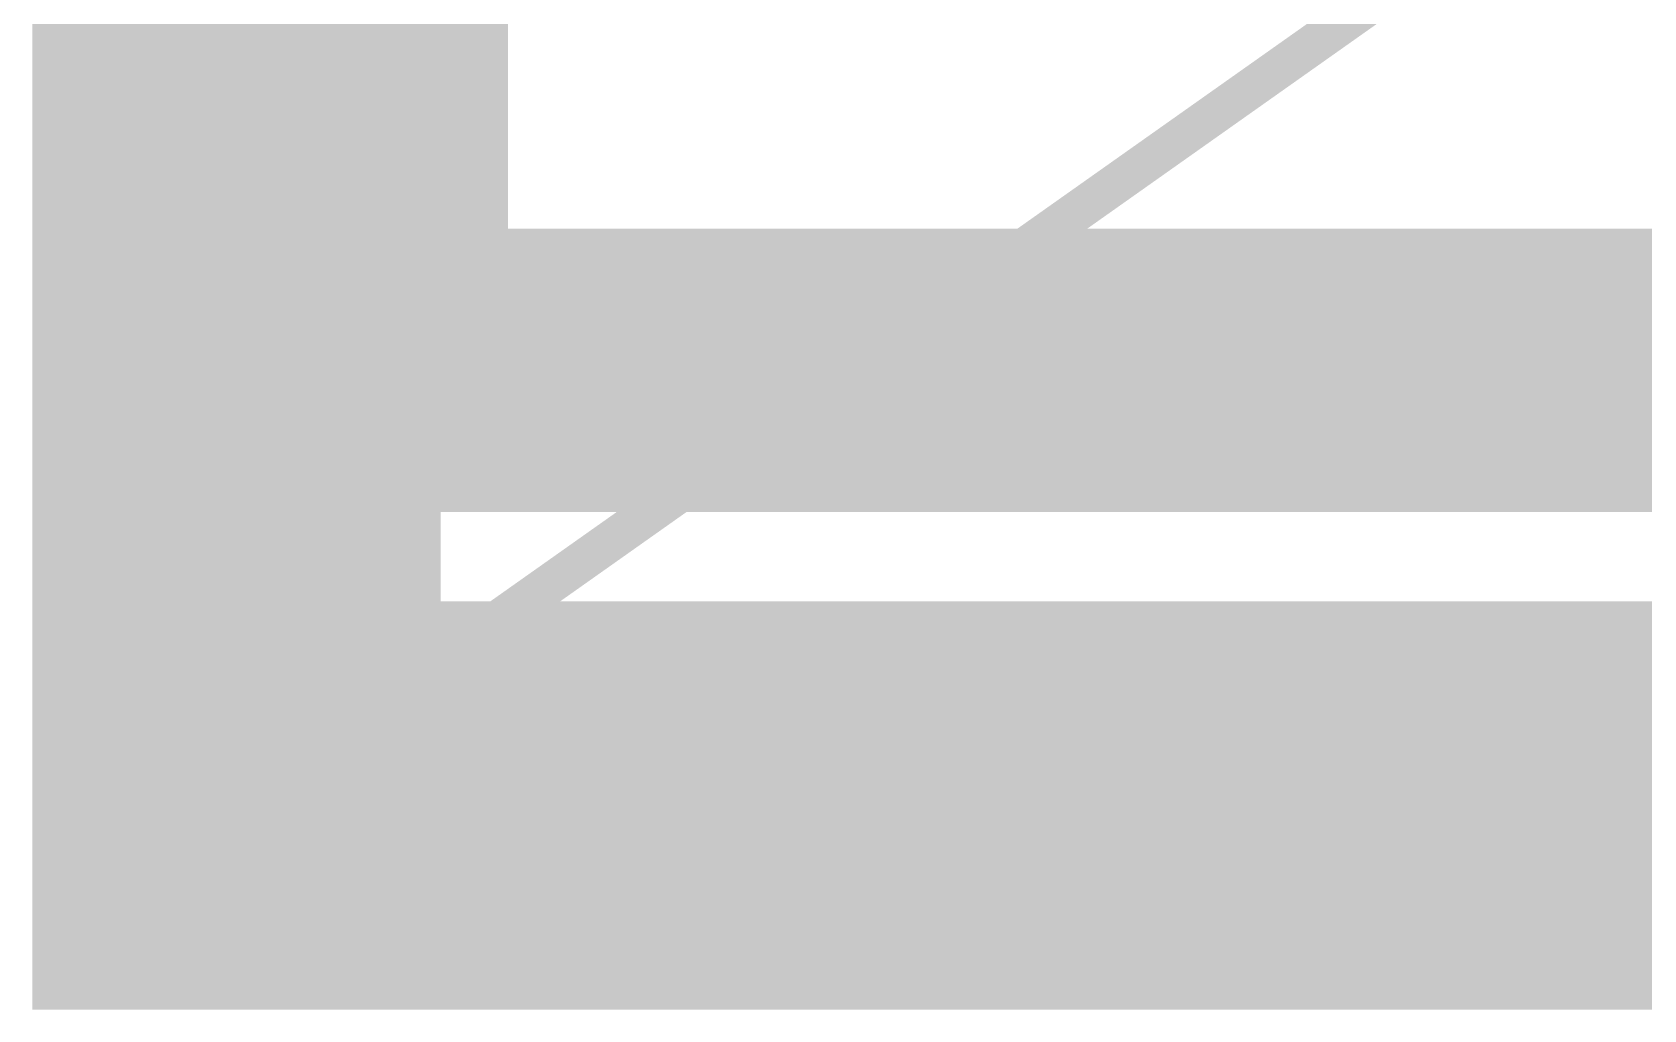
# Model space of a CAD drawing. Header units: millimetres. Extents: x -0.7 to 17.2, y -0.7 to 12.5.
# Drawn here: x -0.66 to 4.92, y -0.68 to 2.71 of the extents above; entities that cross this region are included whole.
import ezdxf

# ---------------------------------------------------------------- set-up
doc = ezdxf.new("R2010")
doc.units = ezdxf.units.MM
for name, color, linetype in [('FRAME', 7, 'Continuous'), ('LEGEND', 7, 'Continuous'), ('TEXT', 7, 'Continuous'), ('TITLE', 7, 'Continuous')]:
    doc.layers.add(name, color=color, linetype=linetype)

msp = doc.modelspace()

# ---------------------------------------------------------------- linework, layer by layer
at = {"color": 7, "lineweight": 0, "const_width": 0.1397}
msp.add_lwpolyline([(0, 0), (16.5354, 11.6929)], dxfattribs=at)
msp.add_lwpolyline([(0, 0), (16.5354, 11.6929)], dxfattribs=at)
at = {"layer": 'FRAME', "color": 7, "lineweight": 0}
for points, const_width in [([(0.043, 0.0304), (16.4924, 0.0304), (16.4924, 11.6625), (0.043, 11.6625), (0.043, 0.0304), (0.043, 0.0304)], 1.415), ([(0.2388, 0.2262), (16.2966, 0.2262), (16.2966, 11.4667), (0.2388, 11.4667), (0.2388, 0.2262), (0.2388, 0.2262)], 0.7075), ([(0.2388, 1.4012), (16.2966, 1.4012)], 0.7075)]:
    msp.add_lwpolyline(points, dxfattribs=dict(at, const_width=const_width))
at = {"layer": 'LEGEND', "color": 7, "lineweight": 0, "const_width": 0.7075}
msp.add_lwpolyline([(0.6305, 1.6753), (8.4635, 1.6753), (8.4635, 5.7877), (0.6305, 5.7877), (0.6305, 1.6753), (0.6305, 1.6753)], dxfattribs=at)
at = {"layer": 'TEXT', "color": 7, "lineweight": 0, "const_width": 0.0000000392}
for points in [[(0.8361, 2.5008), (0.8361, 2.5729), (0.8903, 2.5729), (0.8903, 2.5008), (0.8813, 2.5008), (0.8813, 2.5649), (0.8452, 2.5649), (0.8452, 2.5008), (0.8361, 2.5008)], [(0.9626, 2.5008), (0.9517, 2.5008), (0.9191, 2.5373), (0.9191, 2.5008), (0.91, 2.5008), (0.91, 2.5729), (0.9191, 2.5729), (0.9191, 2.5379), (0.9509, 2.5729), (0.9612, 2.5729), (0.9299, 2.5378), (0.9626, 2.5008)], [(2.1389, 2.5774), (2.1389, 2.5774), (2.138, 2.5727), (2.1363, 2.5689), (2.1338, 2.5659), (2.1338, 2.5659), (2.1303, 2.5637), (2.1256, 2.5624), (2.1198, 2.562), (2.1198, 2.562), (2.1138, 2.5624), (2.1092, 2.5637), (2.1058, 2.5658), (2.1058, 2.5658), (2.1035, 2.5688), (2.1019, 2.5727), (2.1012, 2.5774), (2.1095, 2.5774), (2.1095, 2.5774), (2.11, 2.5741), (2.111, 2.5717), (2.1124, 2.57), (2.1124, 2.57), (2.1143, 2.569), (2.1168, 2.5684), (2.12, 2.5682), (2.12, 2.5682), (2.1229, 2.5684), (2.1253, 2.569), (2.1273, 2.5701), (2.1273, 2.5701), (2.1289, 2.5718), (2.1299, 2.5742), (2.1305, 2.5774), (2.1389, 2.5774)], [(0.9929, 2.5239), (0.9929, 2.5318), (1.0859, 2.5318), (1.0859, 2.5239), (0.9929, 2.5239)], [(1.1706, 2.5549), (1.1706, 2.5008), (1.1617, 2.5008), (1.1617, 2.5473), (1.1337, 2.5473), (1.1337, 2.5008), (1.1248, 2.5008), (1.1248, 2.5549), (1.1706, 2.5549)], [(1.2136, 2.5559), (1.2136, 2.5559), (1.2199, 2.5552), (1.2253, 2.5528), (1.2298, 2.549), (1.2298, 2.549), (1.2332, 2.5435), (1.2352, 2.5365), (1.2359, 2.5279), (1.2359, 2.5279), (1.2352, 2.5195), (1.2332, 2.5124), (1.2298, 2.5069), (1.2298, 2.5069), (1.2252, 2.5029), (1.2198, 2.5005), (1.2135, 2.4997), (1.2135, 2.4997), (1.2096, 2.5), (1.2062, 2.5008), (1.2032, 2.5021), (1.2032, 2.5021), (1.2006, 2.5038), (1.1985, 2.5056), (1.1968, 2.5076), (1.1962, 2.5076), (1.1962, 2.5076), (1.1963, 2.5064), (1.1964, 2.5049), (1.1966, 2.5033), (1.1966, 2.5033), (1.1967, 2.5016), (1.1967, 2.5001), (1.1968, 2.4987), (1.1968, 2.4765), (1.1879, 2.4765), (1.1879, 2.5549), (1.1952, 2.5549), (1.1964, 2.5475), (1.1968, 2.5475), (1.1968, 2.5475), (1.1986, 2.5498), (1.2007, 2.5518), (1.2031, 2.5535), (1.2031, 2.5535), (1.2061, 2.5549), (1.2096, 2.5557), (1.2136, 2.5559)], [(1.212, 2.5485), (1.2071, 2.5479), (1.2032, 2.5464), (1.2004, 2.5438), (1.2004, 2.5438), (1.1985, 2.5402), (1.1973, 2.5355), (1.1968, 2.5297), (1.1968, 2.5279), (1.1968, 2.5279), (1.1971, 2.5218), (1.1982, 2.5166), (1.2001, 2.5125), (1.2001, 2.5125), (1.2029, 2.5095), (1.2069, 2.5077), (1.2122, 2.5071), (1.2122, 2.5071), (1.2153, 2.5074), (1.2181, 2.5083), (1.2204, 2.5099), (1.2204, 2.5099), (1.2223, 2.5119), (1.2239, 2.5144), (1.2251, 2.5173), (1.2251, 2.5173), (1.226, 2.5206), (1.2265, 2.5242), (1.2267, 2.528), (1.2267, 2.528), (1.2263, 2.5338), (1.2251, 2.5388), (1.2231, 2.5429), (1.2231, 2.5429), (1.2203, 2.546), (1.2166, 2.5478), (1.212, 2.5485)], [(1.2709, 2.5559), (1.2709, 2.5559), (1.2754, 2.5556), (1.2794, 2.5546), (1.2829, 2.5529), (1.2829, 2.5529), (1.286, 2.5506), (1.2885, 2.5478), (1.2906, 2.5444), (1.2906, 2.5444), (1.2921, 2.5405), (1.293, 2.5362), (1.2933, 2.5315), (1.2933, 2.5261), (1.2562, 2.5261), (1.2562, 2.5261), (1.2568, 2.5205), (1.2584, 2.5158), (1.2609, 2.5121), (1.2609, 2.5121), (1.2643, 2.5095), (1.2685, 2.5079), (1.2735, 2.5073), (1.2735, 2.5073), (1.2768, 2.5074), (1.2798, 2.5078), (1.2826, 2.5083), (1.2826, 2.5083), (1.2853, 2.509), (1.288, 2.5099), (1.2908, 2.5111), (1.2908, 2.5033), (1.2908, 2.5033), (1.2881, 2.5022), (1.2854, 2.5013), (1.2827, 2.5006), (1.2827, 2.5006), (1.2798, 2.5001), (1.2766, 2.4998), (1.2731, 2.4997), (1.2731, 2.4997), (1.2681, 2.5001), (1.2636, 2.5011), (1.2595, 2.5029), (1.2595, 2.5029), (1.2558, 2.5053), (1.2528, 2.5084), (1.2503, 2.5122), (1.2503, 2.5122), (1.2485, 2.5167), (1.2474, 2.5217), (1.247, 2.5274), (1.247, 2.5274), (1.2473, 2.5331), (1.2483, 2.5382), (1.25, 2.5427), (1.25, 2.5427), (1.2522, 2.5466), (1.255, 2.5499), (1.2584, 2.5525), (1.2584, 2.5525), (1.2622, 2.5544), (1.2664, 2.5556), (1.2709, 2.5559)], [(1.2708, 2.5487), (1.2669, 2.5482), (1.2635, 2.5468), (1.2608, 2.5446), (1.2608, 2.5446), (1.2587, 2.5415), (1.2572, 2.5377), (1.2564, 2.5332), (1.284, 2.5332), (1.284, 2.5332), (1.2836, 2.5375), (1.2825, 2.5412), (1.2807, 2.5444), (1.2807, 2.5444), (1.2783, 2.5467), (1.275, 2.5482), (1.2708, 2.5487)], [(1.3472, 2.5549), (1.3472, 2.5082), (1.3551, 2.5082), (1.3551, 2.482), (1.3465, 2.482), (1.3465, 2.5008), (1.3088, 2.5008), (1.3088, 2.482), (1.3003, 2.482), (1.3003, 2.5082), (1.3047, 2.5082), (1.3047, 2.5082), (1.309, 2.5149), (1.3124, 2.5222), (1.3151, 2.5301), (1.3151, 2.5301), (1.3171, 2.5383), (1.3183, 2.5466), (1.3187, 2.5549), (1.3472, 2.5549)], [(1.3266, 2.548), (1.3262, 2.5433), (1.3255, 2.5386), (1.3245, 2.5338), (1.3245, 2.5338), (1.3232, 2.5289), (1.3218, 2.5243), (1.3201, 2.5198), (1.3201, 2.5198), (1.3182, 2.5155), (1.3161, 2.5117), (1.3139, 2.5082), (1.3386, 2.5082), (1.3386, 2.548), (1.3266, 2.548)], [(1.4128, 2.5279), (1.4128, 2.5279), (1.4121, 2.5197), (1.4098, 2.5127), (1.406, 2.5071), (1.406, 2.5071), (1.4009, 2.503), (1.3948, 2.5006), (1.3876, 2.4997), (1.3876, 2.4997), (1.3829, 2.5001), (1.3787, 2.5012), (1.3748, 2.503), (1.3748, 2.503), (1.3713, 2.5056), (1.3683, 2.5088), (1.3659, 2.5126), (1.3659, 2.5126), (1.3641, 2.5171), (1.3631, 2.5222), (1.3627, 2.5279), (1.3627, 2.5279), (1.3634, 2.5362), (1.3657, 2.5431), (1.3695, 2.5487), (1.3695, 2.5487), (1.3745, 2.5527), (1.3806, 2.5551), (1.3879, 2.5559), (1.3879, 2.5559), (1.3926, 2.5556), (1.3969, 2.5545), (1.4008, 2.5526), (1.4008, 2.5526), (1.4043, 2.5501), (1.4072, 2.547), (1.4096, 2.5431), (1.4096, 2.5431), (1.4114, 2.5387), (1.4125, 2.5336), (1.4128, 2.5279)], [(1.3719, 2.5279), (1.3723, 2.522), (1.3736, 2.5169), (1.3757, 2.5127), (1.3757, 2.5127), (1.3787, 2.5096), (1.3827, 2.5077), (1.3878, 2.5071), (1.3878, 2.5071), (1.3927, 2.5077), (1.3967, 2.5096), (1.3998, 2.5127), (1.3998, 2.5127), (1.4019, 2.5169), (1.4032, 2.522), (1.4036, 2.5279), (1.4036, 2.5279), (1.4032, 2.5339), (1.4019, 2.5389), (1.3998, 2.543), (1.3998, 2.543), (1.3967, 2.546), (1.3927, 2.5479), (1.3877, 2.5485), (1.3877, 2.5485), (1.3826, 2.5479), (1.3786, 2.546), (1.3756, 2.543), (1.3756, 2.543), (1.3735, 2.5389), (1.3723, 2.5339), (1.3719, 2.5279)], [(1.4397, 2.5284), (1.421, 2.5549), (1.4311, 2.5549), (1.4451, 2.5345), (1.4589, 2.5549), (1.4689, 2.5549), (1.4502, 2.5284), (1.4699, 2.5008), (1.4598, 2.5008), (1.4451, 2.5224), (1.4301, 2.5008), (1.4201, 2.5008), (1.4397, 2.5284)], [(1.5061, 2.5559), (1.5061, 2.5559), (1.5123, 2.5552), (1.5177, 2.5528), (1.5222, 2.549), (1.5222, 2.549), (1.5256, 2.5435), (1.5276, 2.5365), (1.5283, 2.5279), (1.5283, 2.5279), (1.5276, 2.5195), (1.5256, 2.5124), (1.5222, 2.5069), (1.5222, 2.5069), (1.5177, 2.5029), (1.5123, 2.5005), (1.506, 2.4997), (1.506, 2.4997), (1.5021, 2.5), (1.4986, 2.5008), (1.4956, 2.5021), (1.4956, 2.5021), (1.4931, 2.5038), (1.491, 2.5056), (1.4892, 2.5076), (1.4886, 2.5076), (1.4886, 2.5076), (1.4887, 2.5064), (1.4889, 2.5049), (1.489, 2.5033), (1.489, 2.5033), (1.4891, 2.5016), (1.4892, 2.5001), (1.4892, 2.4987), (1.4892, 2.4765), (1.4803, 2.4765), (1.4803, 2.5549), (1.4876, 2.5549), (1.4888, 2.5475), (1.4892, 2.5475), (1.4892, 2.5475), (1.491, 2.5498), (1.4931, 2.5518), (1.4956, 2.5535), (1.4956, 2.5535), (1.4985, 2.5549), (1.502, 2.5557), (1.5061, 2.5559)], [(1.5045, 2.5485), (1.4995, 2.5479), (1.4956, 2.5464), (1.4928, 2.5438), (1.4928, 2.5438), (1.4909, 2.5402), (1.4897, 2.5355), (1.4892, 2.5297), (1.4892, 2.5279), (1.4892, 2.5279), (1.4896, 2.5218), (1.4907, 2.5166), (1.4925, 2.5125), (1.4925, 2.5125), (1.4953, 2.5095), (1.4994, 2.5077), (1.5047, 2.5071), (1.5047, 2.5071), (1.5078, 2.5074), (1.5105, 2.5083), (1.5128, 2.5099), (1.5128, 2.5099), (1.5148, 2.5119), (1.5163, 2.5144), (1.5176, 2.5173), (1.5176, 2.5173), (1.5184, 2.5206), (1.519, 2.5242), (1.5191, 2.528), (1.5191, 2.528), (1.5187, 2.5338), (1.5175, 2.5388), (1.5156, 2.5429), (1.5156, 2.5429), (1.5127, 2.546), (1.509, 2.5478), (1.5045, 2.5485)], [(1.563, 2.5558), (1.563, 2.5558), (1.569, 2.5554), (1.5739, 2.5539), (1.5776, 2.5515), (1.5776, 2.5515), (1.5803, 2.548), (1.5819, 2.5434), (1.5824, 2.5376), (1.5824, 2.5008), (1.5759, 2.5008), (1.5742, 2.5084), (1.5738, 2.5084), (1.5738, 2.5084), (1.5714, 2.5057), (1.5689, 2.5035), (1.5664, 2.5019), (1.5664, 2.5019), (1.5634, 2.5007), (1.5599, 2.5), (1.5556, 2.4998), (1.5556, 2.4998), (1.551, 2.5002), (1.5469, 2.5015), (1.5434, 2.5036), (1.5434, 2.5036), (1.5407, 2.5067), (1.5391, 2.5108), (1.5385, 2.5158), (1.5385, 2.5158), (1.5392, 2.5208), (1.5414, 2.525), (1.5449, 2.5283), (1.5449, 2.5283), (1.5499, 2.5308), (1.5564, 2.5324), (1.5645, 2.5331), (1.5737, 2.5334), (1.5737, 2.5366), (1.5737, 2.5366), (1.5734, 2.5407), (1.5724, 2.5438), (1.5708, 2.546), (1.5708, 2.546), (1.5685, 2.5475), (1.5658, 2.5484), (1.5625, 2.5487), (1.5625, 2.5487), (1.5597, 2.5485), (1.557, 2.5481), (1.5544, 2.5474), (1.5544, 2.5474), (1.5519, 2.5465), (1.5495, 2.5455), (1.5472, 2.5445), (1.5445, 2.5512), (1.5445, 2.5512), (1.547, 2.5524), (1.5498, 2.5535), (1.5529, 2.5545), (1.5529, 2.5545), (1.5562, 2.5552), (1.5595, 2.5557), (1.563, 2.5558)], [(1.5656, 2.5269), (1.5596, 2.5264), (1.5549, 2.5253), (1.5516, 2.5237), (1.5516, 2.5237), (1.5495, 2.5215), (1.5482, 2.5189), (1.5477, 2.5157), (1.5477, 2.5157), (1.548, 2.513), (1.549, 2.5107), (1.5505, 2.509), (1.5505, 2.509), (1.5525, 2.5079), (1.5549, 2.5072), (1.5576, 2.5069), (1.5576, 2.5069), (1.562, 2.5073), (1.5658, 2.5086), (1.569, 2.5107), (1.569, 2.5107), (1.5716, 2.5137), (1.5731, 2.5176), (1.5736, 2.5224), (1.5736, 2.5272), (1.5656, 2.5269)], [(1.6081, 2.5549), (1.6081, 2.5324), (1.6375, 2.5324), (1.6375, 2.5549), (1.6464, 2.5549), (1.6464, 2.5008), (1.6375, 2.5008), (1.6375, 2.5249), (1.6081, 2.5249), (1.6081, 2.5008), (1.5992, 2.5008), (1.5992, 2.5549), (1.6081, 2.5549)], [(1.6719, 2.5219), (1.6719, 2.5219), (1.6719, 2.5209), (1.6719, 2.5197), (1.6718, 2.5182), (1.6718, 2.5182), (1.6718, 2.5166), (1.6717, 2.515), (1.6716, 2.5134), (1.6716, 2.5134), (1.6715, 2.5119), (1.6714, 2.5106), (1.6713, 2.5095), (1.7003, 2.5549), (1.7112, 2.5549), (1.7112, 2.5008), (1.703, 2.5008), (1.703, 2.5327), (1.703, 2.5327), (1.703, 2.5339), (1.703, 2.5353), (1.703, 2.5369), (1.703, 2.5369), (1.703, 2.5387), (1.7031, 2.5404), (1.7032, 2.5421), (1.7032, 2.5421), (1.7032, 2.5437), (1.7033, 2.545), (1.7034, 2.546), (1.6746, 2.5008), (1.6635, 2.5008), (1.6635, 2.5549), (1.6719, 2.5549), (1.6719, 2.5219)], [(1.7659, 2.5474), (1.7482, 2.5474), (1.7482, 2.5008), (1.7394, 2.5008), (1.7394, 2.5474), (1.7219, 2.5474), (1.7219, 2.5549), (1.7659, 2.5549), (1.7659, 2.5474)], [(1.7975, 2.5559), (1.7975, 2.5559), (1.802, 2.5556), (1.806, 2.5546), (1.8095, 2.5529), (1.8095, 2.5529), (1.8126, 2.5506), (1.8151, 2.5478), (1.8172, 2.5444), (1.8172, 2.5444), (1.8187, 2.5405), (1.8196, 2.5362), (1.8199, 2.5315), (1.8199, 2.5261), (1.7828, 2.5261), (1.7828, 2.5261), (1.7834, 2.5205), (1.785, 2.5158), (1.7875, 2.5121), (1.7875, 2.5121), (1.7909, 2.5095), (1.7951, 2.5079), (1.8001, 2.5073), (1.8001, 2.5073), (1.8034, 2.5074), (1.8064, 2.5078), (1.8092, 2.5083), (1.8092, 2.5083), (1.8119, 2.509), (1.8146, 2.5099), (1.8174, 2.5111), (1.8174, 2.5033), (1.8174, 2.5033), (1.8147, 2.5022), (1.812, 2.5013), (1.8093, 2.5006), (1.8093, 2.5006), (1.8064, 2.5001), (1.8032, 2.4998), (1.7997, 2.4997), (1.7997, 2.4997), (1.7947, 2.5001), (1.7902, 2.5011), (1.7861, 2.5029), (1.7861, 2.5029), (1.7824, 2.5053), (1.7793, 2.5084), (1.7769, 2.5122), (1.7769, 2.5122), (1.775, 2.5167), (1.774, 2.5217), (1.7736, 2.5274), (1.7736, 2.5274), (1.7739, 2.5331), (1.7749, 2.5382), (1.7766, 2.5427), (1.7766, 2.5427), (1.7788, 2.5466), (1.7816, 2.5499), (1.785, 2.5525), (1.785, 2.5525), (1.7888, 2.5544), (1.7929, 2.5556), (1.7975, 2.5559)], [(1.7974, 2.5487), (1.7935, 2.5482), (1.7901, 2.5468), (1.7874, 2.5446), (1.7874, 2.5446), (1.7853, 2.5415), (1.7838, 2.5377), (1.783, 2.5332), (1.8106, 2.5332), (1.8106, 2.5332), (1.8102, 2.5375), (1.8091, 2.5412), (1.8073, 2.5444), (1.8073, 2.5444), (1.8048, 2.5467), (1.8015, 2.5482), (1.7974, 2.5487)], [(1.8748, 2.5008), (1.8658, 2.5008), (1.8658, 2.5475), (1.8499, 2.5475), (1.8499, 2.5475), (1.8489, 2.5369), (1.8477, 2.5277), (1.8462, 2.52), (1.8462, 2.52), (1.8445, 2.5137), (1.8425, 2.5086), (1.8401, 2.5048), (1.8401, 2.5048), (1.8373, 2.5022), (1.8341, 2.5006), (1.8304, 2.5001), (1.8304, 2.5001), (1.8295, 2.5001), (1.8287, 2.5001), (1.8278, 2.5002), (1.8278, 2.5002), (1.827, 2.5003), (1.8263, 2.5005), (1.8257, 2.5008), (1.8257, 2.5074), (1.8257, 2.5074), (1.8261, 2.5073), (1.8266, 2.5072), (1.827, 2.5071), (1.827, 2.5071), (1.8275, 2.5071), (1.828, 2.507), (1.8285, 2.507), (1.8285, 2.507), (1.8319, 2.5083), (1.8348, 2.5122), (1.8372, 2.5186), (1.8372, 2.5186), (1.8392, 2.5278), (1.8409, 2.5399), (1.8422, 2.5549), (1.8748, 2.5549), (1.8748, 2.5008)], [(1.917, 2.5327), (1.917, 2.5327), (1.9287, 2.531), (1.9357, 2.5259), (1.9381, 2.5173), (1.9381, 2.5173), (1.9375, 2.5126), (1.9358, 2.5086), (1.9329, 2.5053), (1.9329, 2.5053), (1.9288, 2.5028), (1.9234, 2.5013), (1.9166, 2.5008), (1.892, 2.5008), (1.892, 2.5549), (1.9009, 2.5549), (1.9009, 2.5327), (1.917, 2.5327)], [(1.9292, 2.5168), (1.9288, 2.5198), (1.9277, 2.522), (1.9257, 2.5235), (1.9257, 2.5235), (1.9231, 2.5245), (1.9198, 2.5251), (1.916, 2.5253), (1.9009, 2.5253), (1.9009, 2.5079), (1.9162, 2.5079), (1.9162, 2.5079), (1.9197, 2.5082), (1.9228, 2.5088), (1.9255, 2.51), (1.9255, 2.51), (1.9276, 2.5116), (1.9288, 2.5139), (1.9292, 2.5168)], [(1.9609, 2.5549), (1.9609, 2.5324), (1.9903, 2.5324), (1.9903, 2.5549), (1.9992, 2.5549), (1.9992, 2.5008), (1.9903, 2.5008), (1.9903, 2.5249), (1.9609, 2.5249), (1.9609, 2.5008), (1.952, 2.5008), (1.952, 2.5549), (1.9609, 2.5549)], [(2.0164, 2.5008), (2.0164, 2.5549), (2.0253, 2.5549), (2.0253, 2.5327), (2.0394, 2.5327), (2.0394, 2.5327), (2.0458, 2.5323), (2.0509, 2.531), (2.0549, 2.5288), (2.0549, 2.5288), (2.0577, 2.5259), (2.0594, 2.522), (2.06, 2.5173), (2.06, 2.5173), (2.0594, 2.5126), (2.0578, 2.5086), (2.055, 2.5053), (2.055, 2.5053), (2.051, 2.5028), (2.0457, 2.5013), (2.039, 2.5008), (2.0164, 2.5008)], [(2.0381, 2.5079), (2.0417, 2.5082), (2.0449, 2.5088), (2.0475, 2.5099), (2.0475, 2.5099), (2.0496, 2.5116), (2.0508, 2.5139), (2.0512, 2.5168), (2.0512, 2.5168), (2.0508, 2.5198), (2.0497, 2.522), (2.0478, 2.5235), (2.0478, 2.5235), (2.0453, 2.5245), (2.0421, 2.5251), (2.0382, 2.5253), (2.0253, 2.5253), (2.0253, 2.5079), (2.0381, 2.5079)], [(2.069, 2.5549), (2.0779, 2.5549), (2.0779, 2.5008), (2.069, 2.5008)], [(2.1034, 2.5219), (2.1034, 2.5209), (2.1034, 2.5197), (2.1033, 2.5182), (2.1033, 2.5182), (2.1032, 2.5166), (2.1032, 2.515), (2.1031, 2.5134), (2.1031, 2.5134), (2.103, 2.5119), (2.1029, 2.5106), (2.1028, 2.5095), (2.1318, 2.5549), (2.1427, 2.5549), (2.1427, 2.5008), (2.1344, 2.5008), (2.1344, 2.5327), (2.1344, 2.5327), (2.1345, 2.5339), (2.1345, 2.5353), (2.1345, 2.5369), (2.1345, 2.5369), (2.1345, 2.5387), (2.1346, 2.5404), (2.1346, 2.5421), (2.1346, 2.5421), (2.1347, 2.5437), (2.1348, 2.545), (2.1348, 2.546), (2.106, 2.5008), (2.095, 2.5008), (2.095, 2.5549), (2.1034, 2.5549), (2.1034, 2.5219)], [(2.2183, 2.5549), (2.228, 2.5549), (2.2049, 2.5288), (2.2299, 2.5008), (2.2196, 2.5008), (2.1952, 2.5282), (2.1952, 2.5008), (2.1863, 2.5008), (2.1863, 2.5549), (2.1952, 2.5549), (2.1952, 2.5286), (2.2183, 2.5549)], [(2.281, 2.5008), (2.272, 2.5008), (2.272, 2.5475), (2.256, 2.5475), (2.256, 2.5475), (2.255, 2.5369), (2.2538, 2.5277), (2.2524, 2.52), (2.2524, 2.52), (2.2507, 2.5137), (2.2486, 2.5086), (2.2462, 2.5048), (2.2462, 2.5048), (2.2434, 2.5022), (2.2402, 2.5006), (2.2365, 2.5001), (2.2365, 2.5001), (2.2356, 2.5001), (2.2348, 2.5001), (2.2339, 2.5002), (2.2339, 2.5002), (2.2331, 2.5003), (2.2325, 2.5005), (2.2319, 2.5008), (2.2319, 2.5074), (2.2319, 2.5074), (2.2323, 2.5073), (2.2327, 2.5072), (2.2332, 2.5071), (2.2332, 2.5071), (2.2337, 2.5071), (2.2341, 2.507), (2.2346, 2.507), (2.2346, 2.507), (2.238, 2.5083), (2.2409, 2.5122), (2.2433, 2.5186), (2.2433, 2.5186), (2.2454, 2.5278), (2.247, 2.5399), (2.2483, 2.5549), (2.281, 2.5549), (2.281, 2.5008)], [(2.3187, 2.5558), (2.3187, 2.5558), (2.3247, 2.5554), (2.3296, 2.5539), (2.3333, 2.5515), (2.3333, 2.5515), (2.336, 2.548), (2.3375, 2.5434), (2.3381, 2.5376), (2.3381, 2.5008), (2.3316, 2.5008), (2.3299, 2.5084), (2.3295, 2.5084), (2.3295, 2.5084), (2.3271, 2.5057), (2.3246, 2.5035), (2.3221, 2.5019), (2.3221, 2.5019), (2.3191, 2.5007), (2.3155, 2.5), (2.3113, 2.4998), (2.3113, 2.4998), (2.3067, 2.5002), (2.3026, 2.5015), (2.2991, 2.5036), (2.2991, 2.5036), (2.2964, 2.5067), (2.2947, 2.5108), (2.2942, 2.5158), (2.2942, 2.5158), (2.2949, 2.5208), (2.297, 2.525), (2.3006, 2.5283), (2.3006, 2.5283), (2.3056, 2.5308), (2.3121, 2.5324), (2.3202, 2.5331), (2.3294, 2.5334), (2.3294, 2.5366), (2.3294, 2.5366), (2.3291, 2.5407), (2.3281, 2.5438), (2.3264, 2.546), (2.3264, 2.546), (2.3242, 2.5475), (2.3215, 2.5484), (2.3182, 2.5487), (2.3182, 2.5487), (2.3154, 2.5485), (2.3127, 2.5481), (2.3101, 2.5474), (2.3101, 2.5474), (2.3076, 2.5465), (2.3052, 2.5455), (2.3029, 2.5445), (2.3002, 2.5512), (2.3002, 2.5512), (2.3027, 2.5524), (2.3055, 2.5535), (2.3086, 2.5545), (2.3086, 2.5545), (2.3118, 2.5552), (2.3152, 2.5557), (2.3187, 2.5558)], [(2.3213, 2.5269), (2.3152, 2.5264), (2.3106, 2.5253), (2.3073, 2.5237), (2.3073, 2.5237), (2.3051, 2.5215), (2.3038, 2.5189), (2.3034, 2.5157), (2.3034, 2.5157), (2.3037, 2.513), (2.3046, 2.5107), (2.3062, 2.509), (2.3062, 2.509), (2.3082, 2.5079), (2.3106, 2.5072), (2.3133, 2.5069), (2.3133, 2.5069), (2.3176, 2.5073), (2.3214, 2.5086), (2.3247, 2.5107), (2.3247, 2.5107), (2.3273, 2.5137), (2.3288, 2.5176), (2.3293, 2.5224), (2.3293, 2.5272), (2.3213, 2.5269)], [(2.4006, 2.5549), (2.4006, 2.5008), (2.3917, 2.5008), (2.3917, 2.5473), (2.3637, 2.5473), (2.3637, 2.5008), (2.3548, 2.5008), (2.3548, 2.5549), (2.4006, 2.5549)], [(2.4384, 2.5558), (2.4384, 2.5558), (2.4444, 2.5554), (2.4493, 2.5539), (2.4531, 2.5515), (2.4531, 2.5515), (2.4557, 2.548), (2.4573, 2.5434), (2.4578, 2.5376), (2.4578, 2.5008), (2.4514, 2.5008), (2.4496, 2.5084), (2.4492, 2.5084), (2.4492, 2.5084), (2.4468, 2.5057), (2.4444, 2.5035), (2.4418, 2.5019), (2.4418, 2.5019), (2.4389, 2.5007), (2.4353, 2.5), (2.431, 2.4998), (2.431, 2.4998), (2.4264, 2.5002), (2.4223, 2.5015), (2.4188, 2.5036), (2.4188, 2.5036), (2.4161, 2.5067), (2.4145, 2.5108), (2.414, 2.5158), (2.414, 2.5158), (2.4147, 2.5208), (2.4168, 2.525), (2.4203, 2.5283), (2.4203, 2.5283), (2.4253, 2.5308), (2.4319, 2.5324), (2.4399, 2.5331), (2.4491, 2.5334), (2.4491, 2.5366), (2.4491, 2.5366), (2.4488, 2.5407), (2.4478, 2.5438), (2.4462, 2.546), (2.4462, 2.546), (2.444, 2.5475), (2.4412, 2.5484), (2.4379, 2.5487), (2.4379, 2.5487), (2.4351, 2.5485), (2.4324, 2.5481), (2.4298, 2.5474), (2.4298, 2.5474), (2.4273, 2.5465), (2.4249, 2.5455), (2.4227, 2.5445), (2.4199, 2.5512), (2.4199, 2.5512), (2.4224, 2.5524), (2.4252, 2.5535), (2.4283, 2.5545), (2.4283, 2.5545), (2.4316, 2.5552), (2.435, 2.5557), (2.4384, 2.5558)], [(2.441, 2.5269), (2.435, 2.5264), (2.4303, 2.5253), (2.427, 2.5237), (2.427, 2.5237), (2.4249, 2.5215), (2.4236, 2.5189), (2.4232, 2.5157), (2.4232, 2.5157), (2.4235, 2.513), (2.4244, 2.5107), (2.4259, 2.509), (2.4259, 2.509), (2.428, 2.5079), (2.4303, 2.5072), (2.4331, 2.5069), (2.4331, 2.5069), (2.4374, 2.5073), (2.4412, 2.5086), (2.4445, 2.5107), (2.4445, 2.5107), (2.447, 2.5137), (2.4485, 2.5176), (2.449, 2.5224), (2.449, 2.5272), (2.441, 2.5269)], [(2.4835, 2.5549), (2.4835, 2.5324), (2.5129, 2.5324), (2.5129, 2.5549), (2.5218, 2.5549), (2.5218, 2.5008), (2.5129, 2.5008), (2.5129, 2.5249), (2.4835, 2.5249), (2.4835, 2.5008), (2.4746, 2.5008), (2.4746, 2.5549), (2.4835, 2.5549)]]:
    msp.add_lwpolyline(points, dxfattribs=at)
at = {"layer": 'TITLE', "color": 7, "lineweight": 0, "const_width": 0.0000000392}
for points in [[(4.736, 0.8683), (4.736, 0.8683), (4.7328, 0.8614), (4.7295, 0.8554), (4.7262, 0.8501), (4.7262, 0.8501), (4.7227, 0.8457), (4.7188, 0.8421), (4.7145, 0.8393), (4.7145, 0.8393), (4.7096, 0.8373), (4.7039, 0.8361), (4.6973, 0.8357), (4.6973, 0.8357), (4.6945, 0.8357), (4.6919, 0.8359), (4.6893, 0.8363), (4.6893, 0.8363), (4.6869, 0.8367), (4.6846, 0.8373), (4.6825, 0.838), (4.6825, 0.8516), (4.6825, 0.8516), (4.6846, 0.8507), (4.6868, 0.85), (4.6891, 0.8494), (4.6891, 0.8494), (4.6915, 0.8489), (4.6939, 0.8486), (4.6964, 0.8485), (4.6964, 0.8485), (4.7017, 0.8489), (4.7062, 0.8502), (4.71, 0.8522), (4.71, 0.8522), (4.7132, 0.8553), (4.7163, 0.8596), (4.7192, 0.8652), (4.6771, 0.9464), (4.6923, 0.9464), (4.7227, 0.8863), (4.7227, 0.8863), (4.7233, 0.8852), (4.7239, 0.8839), (4.7246, 0.8824), (4.7246, 0.8824), (4.7252, 0.8808), (4.7258, 0.8793), (4.7264, 0.8779), (4.727, 0.8779), (4.727, 0.8779), (4.7274, 0.8791), (4.728, 0.8804), (4.7285, 0.8819), (4.7285, 0.8819), (4.7291, 0.8834), (4.7296, 0.8847), (4.7301, 0.8858), (4.7564, 0.9464), (4.7709, 0.9464), (4.736, 0.8683)], [(4.8168, 0.8357), (4.8168, 0.8357), (4.8098, 0.8362), (4.8034, 0.8376), (4.7974, 0.8401), (4.7974, 0.8401), (4.7922, 0.8436), (4.7878, 0.8482), (4.7841, 0.8539), (4.7841, 0.8539), (4.7815, 0.8607), (4.7798, 0.8686), (4.7793, 0.8777), (4.7793, 0.8777), (4.7799, 0.8872), (4.7816, 0.8954), (4.7844, 0.9024), (4.7844, 0.9024), (4.7881, 0.9081), (4.7927, 0.9128), (4.7981, 0.9163), (4.7981, 0.9163), (4.8041, 0.9188), (4.8106, 0.9202), (4.8177, 0.9207), (4.8177, 0.9207), (4.8218, 0.9206), (4.8259, 0.9202), (4.8298, 0.9194), (4.8298, 0.9194), (4.8334, 0.9185), (4.8366, 0.9175), (4.8393, 0.9163), (4.8351, 0.9051), (4.8351, 0.9051), (4.8326, 0.906), (4.8297, 0.9069), (4.8266, 0.9077), (4.8266, 0.9077), (4.8234, 0.9084), (4.8203, 0.9088), (4.8174, 0.909), (4.8174, 0.909), (4.804, 0.9055), (4.7959, 0.8952), (4.7932, 0.8779), (4.7932, 0.8779), (4.7939, 0.8688), (4.7959, 0.8612), (4.7991, 0.8552), (4.7991, 0.8552), (4.8037, 0.8508), (4.8095, 0.8482), (4.8166, 0.8473), (4.8166, 0.8473), (4.8209, 0.8475), (4.8249, 0.8479), (4.8285, 0.8487), (4.8285, 0.8487), (4.8318, 0.8497), (4.8349, 0.8508), (4.8379, 0.8521), (4.8379, 0.8401), (4.8379, 0.8401), (4.835, 0.8388), (4.832, 0.8377), (4.8288, 0.8368), (4.8288, 0.8368), (4.8252, 0.8362), (4.8212, 0.8358), (4.8168, 0.8357)], [(4.9139, 0.9079), (4.8871, 0.9079), (4.8871, 0.8372), (4.8738, 0.8372), (4.8738, 0.9079), (4.8474, 0.9079), (4.8474, 0.9192), (4.9139, 0.9192), (4.9139, 0.9079)]]:
    msp.add_lwpolyline(points, dxfattribs=at)

doc.saveas('drawing.dxf')
